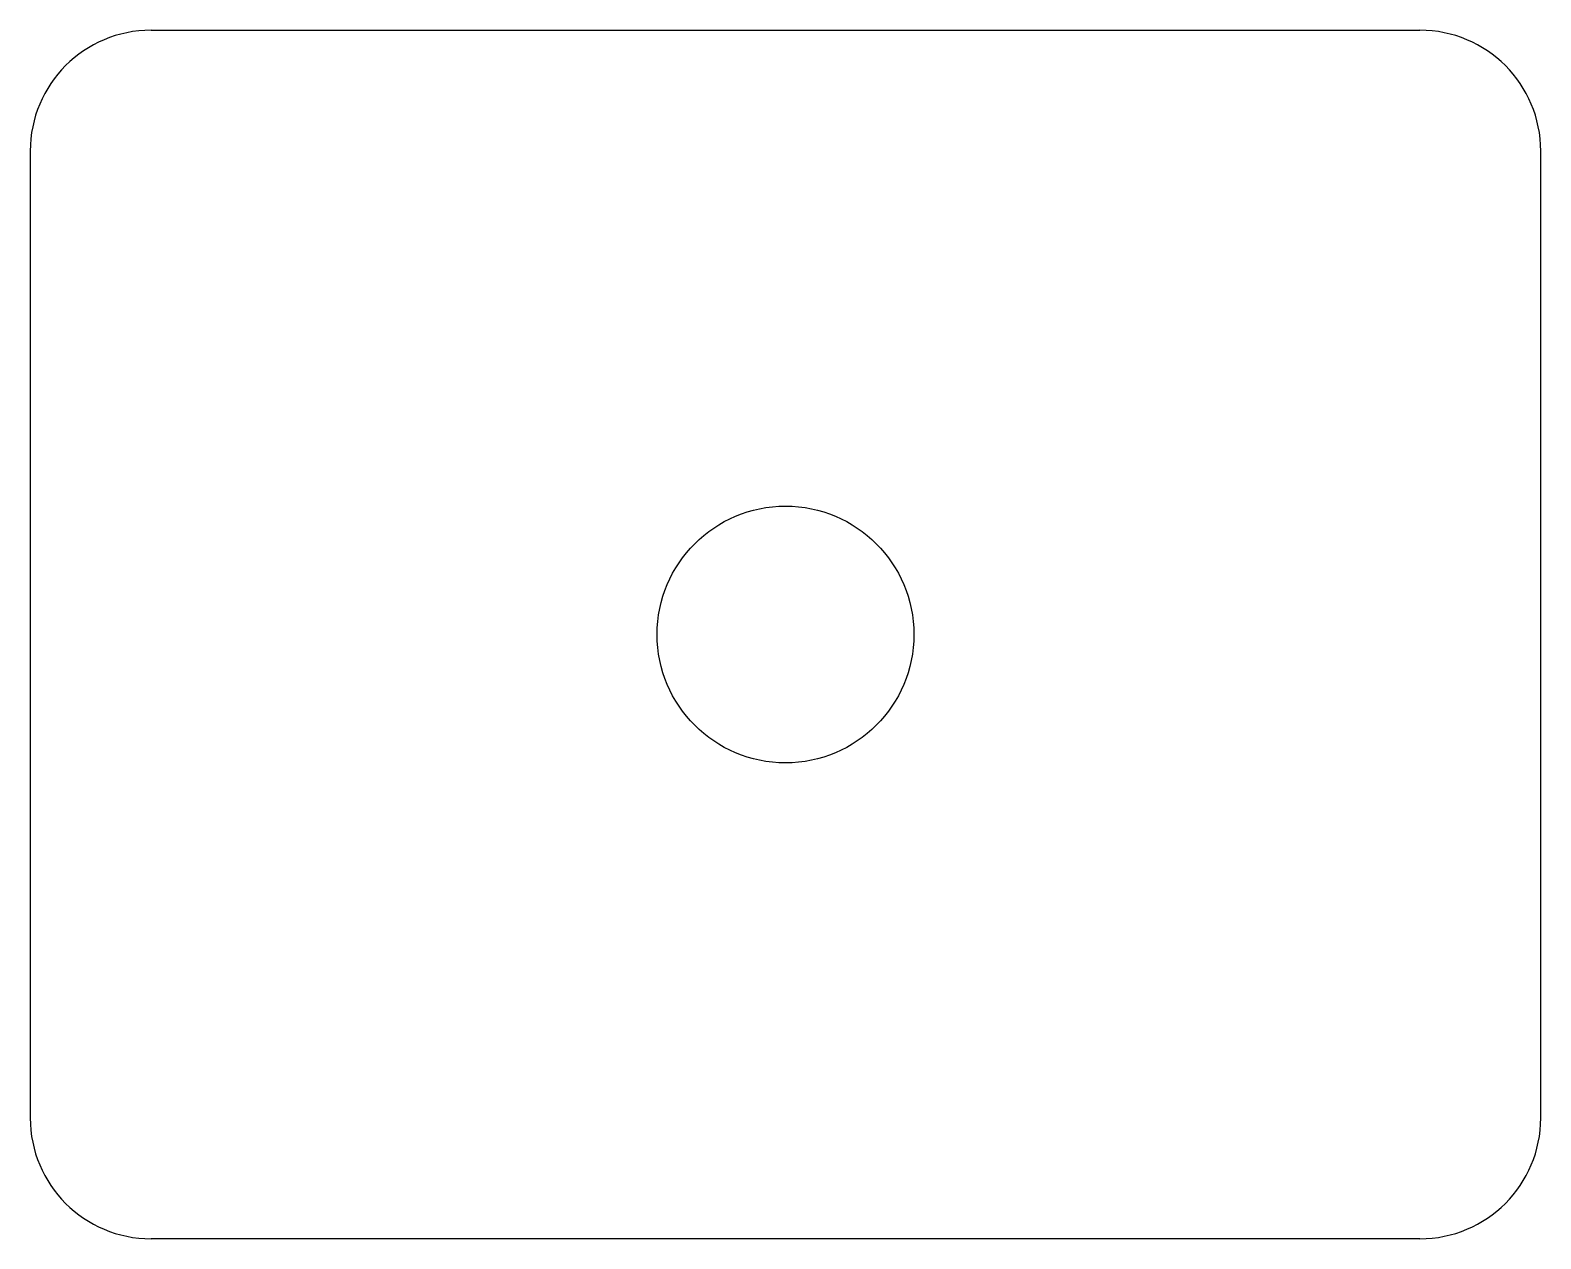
# Model space of a CAD drawing. Header units: inches. Extents: x 0 to 50, y 0 to 40.
import ezdxf

# ---------------------------------------------------------------- set-up
doc = ezdxf.new("R2010")
doc.units = ezdxf.units.IN
doc.header["$MEASUREMENT"] = 0

msp = doc.modelspace()

# ---------------------------------------------------------------- linework, layer by layer
for p, q in [((4, 40), (46, 40)), ((46, 0), (4, 0))]:
    msp.add_line(p, q)
for points in [[(0, 36), (0, 4)], [(50, 4), (50, 36)]]:
    msp.add_lwpolyline(points)
msp.add_circle((25, 20), 4.25)
for centre, start, end in [((4, 36), 90, 180), ((46, 36), 0, 90), ((4, 4), 180, 270), ((46, 4), 270, 0)]:
    msp.add_arc(centre, 4, start, end)

doc.saveas('drawing.dxf')
